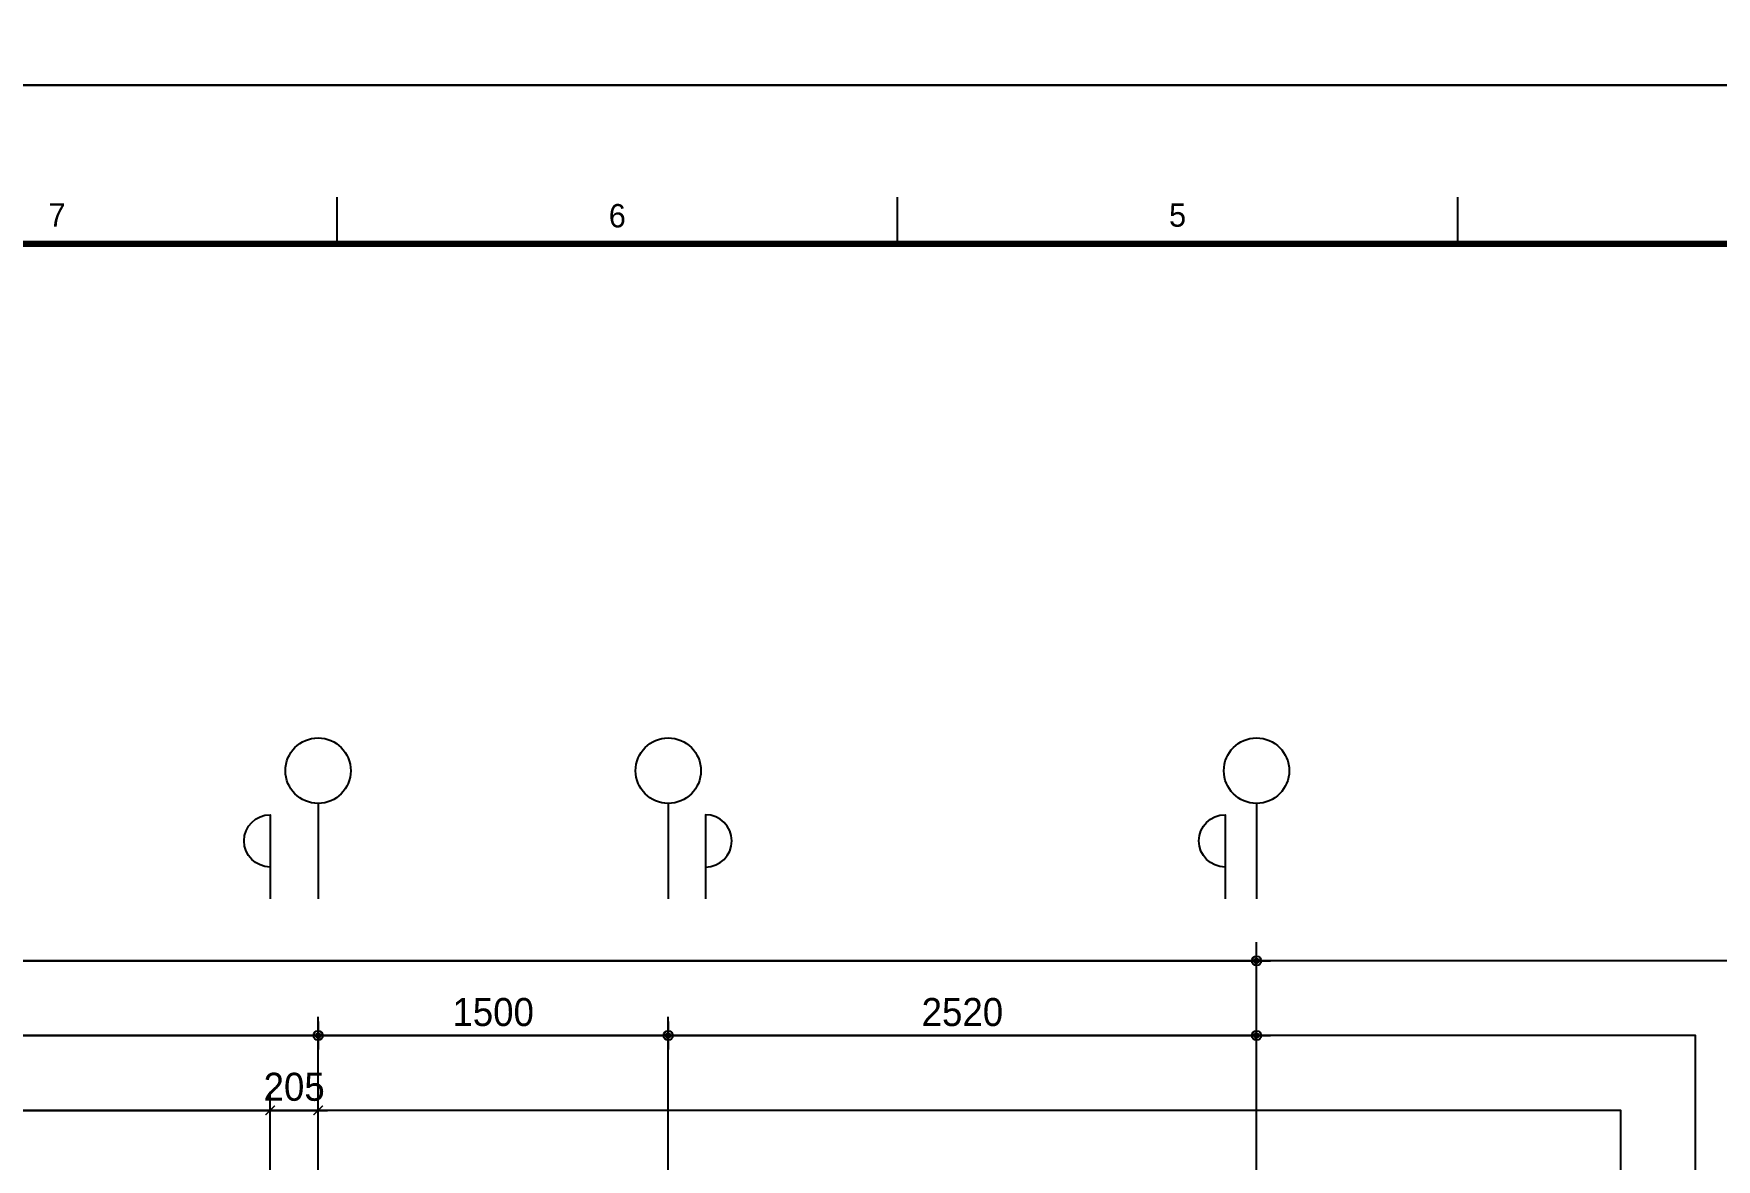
# Model space of a CAD drawing. Header units: millimetres. Extents: x -24416 to 92204, y -190080 to 23760.
# Drawn here: x 17940 to 25148, y -52119 to -47300 of the extents above; entities that cross this region are included whole.
import ezdxf
from ezdxf.enums import TextEntityAlignment as Align
from ezdxf.xclip import XClip

# ---------------------------------------------------------------- set-up
doc = ezdxf.new("R2010")
doc.units = ezdxf.units.MM
doc.header["$LTSCALE"] = 50
doc.header["$XCLIPFRAME"] = 0
doc.linetypes.add('AUDIT_D_220706163347-0', pattern=[0])
doc.linetypes.add('CEN', pattern=[62, 60, -1, 0, -1])
doc.layers.get('defpoints').update_dxf_attribs({"color": 139})
for name, color, linetype in [('A-치수', 7, 'AUDIT_D_220706163347-0'), ('AA-BORD-FORM', 7, 'Continuous'), ('AA-BORD-TEXT', 3, 'Continuous'), ('AA-XXXX-DIMS', 7, 'Continuous'), ('CEN_CON', 1, 'CEN'), ('DIM', 7, 'AUDIT_D_220706163347-0')]:
    doc.layers.add(name, color=color, linetype=linetype)
doc.styles.add('HAUD01', font='Dotum.ttf')
doc.styles.add('맑은고딕', font='malgun.ttf', dxfattribs={"width": 0.9})
doc.dimstyles.new('DIM_40', dxfattribs={"dimscale": 40, "dimtxt": 3, "dimasz": 1, "dimexe": 2, "dimexo": 2, "dimgap": 1, "dimtad": 1, "dimdec": 0, "dimzin": 0, "dimdsep": 46, "dimtxsty": '맑은고딕', "dimblk1": 'DIMDOT', "dimblk2": 'DIMDOT', "dimsah": 1, "dimcen": 0.09, "dimdle": 2, "dimclrd": 7, "dimclre": 7, "dimclrt": 3, "dimadec": 0, "dimazin": 0, "dimtfac": 1, "dimtdec": 0, "dimtix": 1, "dimtmove": 2, "dimatfit": 3, "dimldrblk": 'DIMDOT', "dimfxl": 2, "dimtolj": 1, "dimtzin": 0, "dimarcsym": 0})
doc.dimstyles.new('MCDIM_40', dxfattribs={"dimscale": 40, "dimtxt": 3, "dimasz": 1, "dimexe": 2, "dimexo": 2, "dimgap": 1, "dimtad": 1, "dimdec": 0, "dimzin": 0, "dimdsep": 46, "dimtxsty": '맑은고딕', "dimblk1": 'ARCHTICK', "dimblk2": 'ARCHTICK', "dimsah": 1, "dimcen": 0.09, "dimdle": 2, "dimclrd": 7, "dimclre": 7, "dimclrt": 3, "dimadec": 0, "dimazin": 0, "dimtfac": 1, "dimtdec": 0, "dimtix": 1, "dimtmove": 2, "dimatfit": 3, "dimldrblk": 'ARCHTICK', "dimfxl": 1, "dimtolj": 1, "dimtzin": 0, "dimarcsym": 0})

# ---------------------------------------------------------------- blocks, each defined once
blk = doc.blocks.new('U-84A(확장)1')
at = {"layer": 'CEN_CON'}
blk.add_line((0, 0), (15195, 0), dxfattribs=at)
blk = doc.blocks.new('중심')
at = {"layer": 'DIM'}
blk.add_line((-350, 0), (0, 0), dxfattribs=at)
blk.add_circle((-470, 0), 120, dxfattribs=at)
blk = doc.blocks.new('_ArchTick')
at = {"color": 0, "linetype": 'ByBlock', "const_width": 0.15}
blk.add_lwpolyline([(-0.5, -0.5), (0.5, 0.5)], dxfattribs=at)
blk = doc.blocks.new('*D404')
at = {"layer": 'defpoints', "color": 0, "transparency": 16777216}
for p in [(18953.2, -75669.2), (15103.2, -76629.2), (18953.2, -76629.2)]:
    blk.add_point(p, dxfattribs=at)
at = {"layer": 'DIM', "color": 7, "lineweight": -2, "transparency": 16777216}
for p, q in [((15103.2, -76549.2), (15103.2, -75589.2)), ((18953.2, -76549.2), (18953.2, -75589.2)), ((15023.2, -75669.2), (19033.2, -75669.2))]:
    blk.add_line(p, q, dxfattribs=at)
at = {"layer": 'DIM', "color": 7, "lineweight": -2, "transparency": 16777216, "xscale": 40, "yscale": 40, "zscale": 40, "rotation": 180}
blk.add_blockref('_ArchTick', (15103.2, -75669.2), dxfattribs=at)
at = {"layer": 'DIM', "color": 7, "lineweight": -2, "transparency": 16777216, "xscale": 40, "yscale": 40, "zscale": 40}
blk.add_blockref('_ArchTick', (18953.2, -75669.2), dxfattribs=at)
at = {"layer": 'DIM', "color": 3, "transparency": 16777216, "insert": (17028.2, -75569.1), "char_height": 120, "attachment_point": 5, "style": 'HAUD01'}
blk.add_mtext('\\A1;3850', dxfattribs=at)
blk = doc.blocks.new('*D405')
at = {"layer": 'defpoints', "color": 0, "transparency": 16777216}
for p in [(19158.2, -75669.2), (18953.2, -76629.2), (19158.2, -76629.2)]:
    blk.add_point(p, dxfattribs=at)
at = {"layer": 'DIM', "color": 7, "lineweight": -2, "transparency": 16777216}
for p, q in [((18953.2, -76549.2), (18953.2, -75589.2)), ((19158.2, -76549.2), (19158.2, -75589.2)), ((18953.2, -75669.2), (18913.2, -75669.2)), ((18953.2, -75669.2), (19158.2, -75669.2)), ((19158.2, -75669.2), (19198.2, -75669.2))]:
    blk.add_line(p, q, dxfattribs=at)
at = {"layer": 'DIM', "color": 7, "lineweight": -2, "transparency": 16777216, "xscale": 40, "yscale": 40, "zscale": 40}
blk.add_blockref('_ArchTick', (18953.2, -75669.2), dxfattribs=at)
at = {"layer": 'DIM', "color": 7, "lineweight": -2, "transparency": 16777216, "xscale": 40, "yscale": 40, "zscale": 40, "rotation": 180}
blk.add_blockref('_ArchTick', (19158.2, -75669.2), dxfattribs=at)
at = {"layer": 'DIM', "color": 3, "transparency": 16777216, "insert": (19055.7, -75569.1), "char_height": 120, "attachment_point": 5, "style": 'HAUD01'}
blk.add_mtext('\\A1;205', dxfattribs=at)
blk = doc.blocks.new('DIMDOT')
at = {"layer": 'AA-XXXX-DIMS'}
for p, q in [((-1.5, 0), (1.5, 0)), ((0, -1.5), (0, 1.5))]:
    blk.add_line(p, q, dxfattribs=at)
for radius in [0.5, 0.25]:
    blk.add_circle((0, 0), radius, dxfattribs=at)
blk = doc.blocks.new('*D563')
at = {"layer": 'defpoints', "color": 0, "transparency": 16777216}
for p in [(23178.2, -75029.2), (8278.2, -76629.2), (23178.2, -76629.2)]:
    blk.add_point(p, dxfattribs=at)
at = {"layer": 'DIM', "color": 7, "lineweight": -2, "transparency": 16777216}
for p, q in [((8278.2, -76549.2), (8278.2, -74949.2)), ((23178.2, -76549.2), (23178.2, -74949.2)), ((8318.2, -75029.2), (23138.2, -75029.2))]:
    blk.add_line(p, q, dxfattribs=at)
at = {"layer": 'DIM', "color": 7, "lineweight": -2, "transparency": 16777216, "xscale": 40, "yscale": 40, "zscale": 40, "rotation": 180}
blk.add_blockref('DIMDOT', (8278.2, -75029.2), dxfattribs=at)
at = {"layer": 'DIM', "color": 7, "lineweight": -2, "transparency": 16777216, "xscale": 40, "yscale": 40, "zscale": 40}
blk.add_blockref('DIMDOT', (23178.2, -75029.2), dxfattribs=at)
at = {"layer": 'DIM', "color": 3, "transparency": 16777216, "insert": (15728.2, -74929.1), "char_height": 120, "attachment_point": 5, "style": 'HAUD01'}
blk.add_mtext('\\A1;14900', dxfattribs=at)
blk = doc.blocks.new('*D568')
at = {"layer": 'defpoints', "color": 0, "transparency": 16777216}
for p in [(19158.2, -75349.2), (14968.2, -76629.2), (19158.2, -76629.2)]:
    blk.add_point(p, dxfattribs=at)
at = {"layer": 'DIM', "color": 7, "lineweight": -2, "transparency": 16777216}
for p, q in [((14968.2, -76549.2), (14968.2, -75269.2)), ((19158.2, -76549.2), (19158.2, -75269.2)), ((15008.2, -75349.2), (19118.2, -75349.2))]:
    blk.add_line(p, q, dxfattribs=at)
at = {"layer": 'DIM', "color": 7, "lineweight": -2, "transparency": 16777216, "xscale": 40, "yscale": 40, "zscale": 40, "rotation": 180}
blk.add_blockref('DIMDOT', (14968.2, -75349.2), dxfattribs=at)
at = {"layer": 'DIM', "color": 7, "lineweight": -2, "transparency": 16777216, "xscale": 40, "yscale": 40, "zscale": 40}
blk.add_blockref('DIMDOT', (19158.2, -75349.2), dxfattribs=at)
at = {"layer": 'DIM', "color": 3, "transparency": 16777216, "insert": (17063.2, -75249.1), "char_height": 120, "attachment_point": 5, "style": 'HAUD01'}
blk.add_mtext('\\A1;4190', dxfattribs=at)
blk = doc.blocks.new('*D569')
at = {"layer": 'defpoints', "color": 0, "transparency": 16777216}
for p in [(20658.2, -75349.2), (19158.2, -76629.2), (20658.2, -76629.2)]:
    blk.add_point(p, dxfattribs=at)
at = {"layer": 'DIM', "color": 7, "lineweight": -2, "transparency": 16777216}
for p, q in [((19158.2, -76549.2), (19158.2, -75269.2)), ((20658.2, -76549.2), (20658.2, -75269.2)), ((19198.2, -75349.2), (20618.2, -75349.2))]:
    blk.add_line(p, q, dxfattribs=at)
at = {"layer": 'DIM', "color": 7, "lineweight": -2, "transparency": 16777216, "xscale": 40, "yscale": 40, "zscale": 40, "rotation": 180}
blk.add_blockref('DIMDOT', (19158.2, -75349.2), dxfattribs=at)
at = {"layer": 'DIM', "color": 7, "lineweight": -2, "transparency": 16777216, "xscale": 40, "yscale": 40, "zscale": 40}
blk.add_blockref('DIMDOT', (20658.2, -75349.2), dxfattribs=at)
at = {"layer": 'DIM', "color": 3, "transparency": 16777216, "insert": (19908.2, -75249.1), "char_height": 120, "attachment_point": 5, "style": 'HAUD01'}
blk.add_mtext('\\A1;1500', dxfattribs=at)
blk = doc.blocks.new('*D570')
at = {"layer": 'defpoints', "color": 0, "transparency": 16777216}
for p in [(23178.2, -75349.2), (20658.2, -76629.2), (23178.2, -76629.2)]:
    blk.add_point(p, dxfattribs=at)
at = {"layer": 'DIM', "color": 7, "lineweight": -2, "transparency": 16777216}
for p, q in [((20658.2, -76549.2), (20658.2, -75269.2)), ((23178.2, -76549.2), (23178.2, -75269.2)), ((20698.2, -75349.2), (23138.2, -75349.2))]:
    blk.add_line(p, q, dxfattribs=at)
at = {"layer": 'DIM', "color": 7, "lineweight": -2, "transparency": 16777216, "xscale": 40, "yscale": 40, "zscale": 40, "rotation": 180}
blk.add_blockref('DIMDOT', (20658.2, -75349.2), dxfattribs=at)
at = {"layer": 'DIM', "color": 7, "lineweight": -2, "transparency": 16777216, "xscale": 40, "yscale": 40, "zscale": 40}
blk.add_blockref('DIMDOT', (23178.2, -75349.2), dxfattribs=at)
at = {"layer": 'DIM', "color": 3, "transparency": 16777216, "insert": (21918.2, -75249.1), "char_height": 120, "attachment_point": 5, "style": 'HAUD01'}
blk.add_mtext('\\A1;2520', dxfattribs=at)
blk = doc.blocks.new('XR-FORM 청주월명')
at = {"layer": 'AA-BORD-FORM', "color": 2}
for p, q in [((481, 577), (481, 582)), ((541, 577), (541, 582)), ((601, 577), (601, 582))]:
    blk.add_line(p, q, dxfattribs=at)
at = {"layer": 'AA-BORD-FORM', "color": 1}
blk.add_lwpolyline([(0, 0), (841, 0), (841, 594), (0, 594)], close=True, dxfattribs=at)
at = {"layer": 'AA-BORD-FORM', "color": 2, "const_width": 0.682}
blk.add_lwpolyline([(21, 17), (21, 577), (821, 577), (821, 17)], close=True, dxfattribs=at)
at = {"layer": 'AA-BORD-TEXT', "color": 7, "style": 'HAUD01'}
for s, p in [('7', (451, 580.1)), ('6', (511, 580.02)), ('5', (571, 580.09))]:
    blk.add_text(s, height=2.5, dxfattribs=at).set_placement(p, align=Align.MIDDLE_CENTER)
blk = doc.blocks.new('DIM-1108')
at = {"layer": 'DIM'}
for points in [[(18953.2, -74627.5, -1), (18953.2, -74403.5), (18953.2, -74763.5)], [(20818.2, -74627.5, 1), (20818.2, -74403.5), (20818.2, -74763.5)], [(23043.2, -74627.5, -1), (23043.2, -74403.5), (23043.2, -74763.5)]]:
    blk.add_lwpolyline(points, format="xyb", dxfattribs=at)
at = {"layer": 'A-치수', "xscale": 1.166666666666666, "yscale": 1.166666666666666, "zscale": 1.166666666666666, "rotation": 270}
for p in [(19158.2, -74763.5), (20658.2, -74763.5), (23178.2, -74763.5)]:
    blk.add_blockref('중심', p, dxfattribs=at)
at = {"layer": 'DIM'}
for base, p1, p2, dimstyle, override, picture, middle in [((23178.2, -75029.2), (8278.2, -76629.2), (23178.2, -76629.2), 'DIM_40', {"dimscale": 40, "dimtxsty": 'HAUD01'}, '*D563', (15728.2, -74929.1)), ((19158.2, -75349.2), (14968.2, -76629.2), (19158.2, -76629.2), 'DIM_40', {"dimscale": 40, "dimtxsty": 'HAUD01'}, '*D568', (17063.2, -75249.1)), ((20658.2, -75349.2), (19158.2, -76629.2), (20658.2, -76629.2), 'DIM_40', {"dimscale": 40, "dimtxsty": 'HAUD01'}, '*D569', (19908.2, -75249.1)), ((23178.2, -75349.2), (20658.2, -76629.2), (23178.2, -76629.2), 'DIM_40', {"dimscale": 40, "dimtxsty": 'HAUD01'}, '*D570', (21918.2, -75249.1)), ((18953.2, -75669.2), (15103.2, -76629.2), (18953.2, -76629.2), 'MCDIM_40', {"dimtxsty": 'HAUD01'}, '*D404', (17028.2, -75569.1)), ((19158.2, -75669.2), (18953.2, -76629.2), (19158.2, -76629.2), 'MCDIM_40', {"dimtxsty": 'HAUD01'}, '*D405', (19055.7, -75569.1))]:
    dim = blk.add_linear_dim(base=base, p1=p1, p2=p2, dimstyle=dimstyle, override=override, dxfattribs=at)
    dim.commit()
    dim.dimension.update_dxf_attribs({"geometry": picture, "text_midpoint": middle})

msp = doc.modelspace()

# ---------------------------------------------------------------- linework, layer by layer
at = {"layer": 'defpoints'}
for points in [[(5529.7, -51269.2), (5529.7, -67969), (25378.2, -67969), (25378.2, -51269.2)], [(5849.7, -51589.2), (5849.7, -67649), (25058.2, -67649), (25058.2, -51589.2)], [(6169.7, -51909.2), (6169.7, -67329), (24738.2, -67329), (24738.2, -51909.2)]]:
    msp.add_lwpolyline(points, close=True, dxfattribs=at)

# ---------------------------------------------------------------- block references
msp.add_blockref('DIM-1108', (0, 23760))
at = {"xscale": 40, "yscale": 40, "zscale": 40}
for p in [(0, -47520), (0, -71280)]:
    msp.add_blockref('XR-FORM 청주월명', p, dxfattribs=at)
ref = msp.add_blockref('U-84A(확장)1', (19058.2, -39449), dxfattribs=dict(xscale=-1, rotation=90))
XClip(ref).set_block_clipping_path([(13420.2065091218, -4720), (26920, 11928.5649148573)])

doc.saveas('drawing.dxf')
